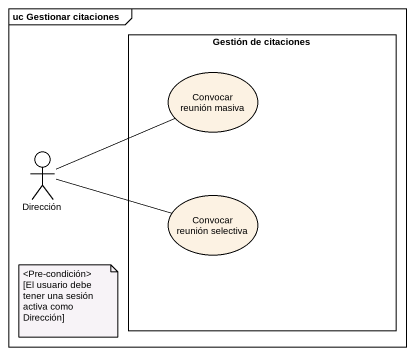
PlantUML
@startuml
mainframe uc Gestionar citaciones
rectangle "Gestión de citaciones" as Gestión_de_citaciones {
  usecase "Convocar reunión masiva" as Convocar_reunión_masiva
  usecase "Convocar reunión selectiva" as Convocar_reunión_selectiva
}
actor Dirección
Convocar_reunión_masiva -left- Dirección
Dirección -right- Convocar_reunión_selectiva
note as N1
  <Pre-condición>
  [El usuario debe tener una sesión activa como Dirección]
end note
@enduml
